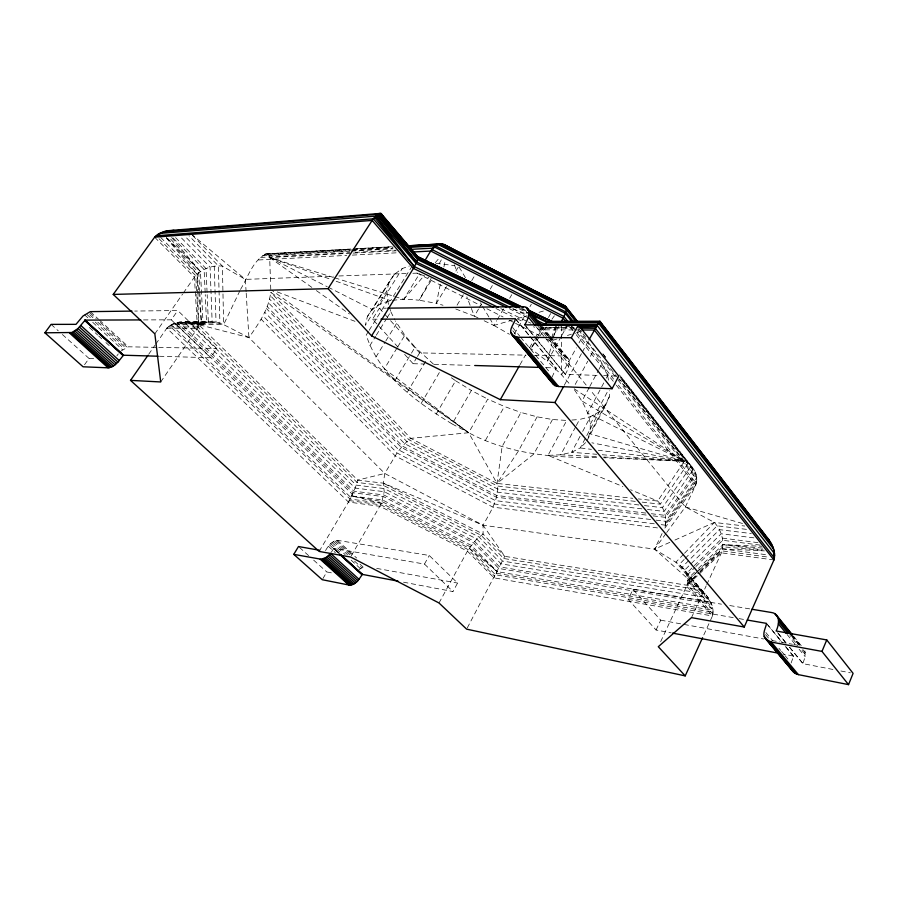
<?xml version="1.0" encoding="UTF-8"?>
<svg xmlns="http://www.w3.org/2000/svg" width="898" height="898" viewBox="0 0 898 898"><rect width="100%" height="100%" fill="white"/><g stroke="black" fill="none" stroke-linecap="round" stroke-linejoin="round"><path stroke-width="0.67" stroke-dasharray="4.49 3.37" d="M561.598 326.445L561.587 374.792L570.533 385.051M155.792 344.08L166.848 328.197C175.031 319.8 188.558 320.9 198.694 324.616L357.718 480.116L383.3 483.158L483.057 525.229L654.575 549.161L679.326 564.382L705.121 593.881C710.374 599.752 714.673 607.924 712.44 615.983L703.168 636.368M666.731 532.492L685.365 506.932L695.759 485.144C699.419 475.704 693.2 465.13 684.377 461.235L573.227 388.138C583.15 402.113 595.509 420.702 587.921 438.303M661.22 524.657L665.396 525.173L696.657 481.508L695.759 485.144L664.385 528.765C667.854 519.235 664.565 508.212 657.695 501.039L630.598 489.758M587.09 440.503L605.634 405.279L609.248 396.938L609.686 390.731M534.456 355.339L562.462 355.934C573.418 355.978 568.378 369.796 565.257 374.32L598.169 375.42M546.096 367.596L556.176 368.034L551.821 377.676M665.396 525.173L665.8 521.334L696.769 477.815L618.666 378.922M660.659 641.643L686.678 586.035C689.024 579.491 686.97 572.026 682.278 567.053L719.41 529.64L751.334 533.558M239.923 290.694L223.636 324.638L216.036 322.079L188.782 322.101L356.248 485.133L384.254 488.568L478.971 536.959L502.51 561.037L705.121 593.881L696.927 586.821L504.743 556.333L483.057 525.229L384.771 473.471L248.937 337.592L223.636 324.638L198.694 324.616L248.937 337.592C258.433 323.897 268.895 309.417 270.691 292.288L468.677 432.724C508.358 454.107 553.83 457.969 598.113 457.531M467.286 627.927L504.743 556.333L483.102 534.086L483.057 525.229C489.938 512.59 499.759 498.727 496.998 483.427L502.128 446.474L520.963 412.451L537.116 416.84L552.506 419.534L566.761 420.432L548.016 455.376L622.853 486.536M618.071 380.079L696.814 479.655L696.309 483.349L617.083 383.468M804.934 650.893L805.18 656.685L802.834 663.633L834.141 669.695M791.149 662.96L793.585 656.112L783.741 654.171M351.298 555.817L381.504 503.262L384.221 491.689L383.3 483.158L384.771 473.471L397.039 452.962L402.383 446.07L408.871 439.717L410.779 438.347L468.677 432.724L487.749 399.116L504.395 406.491L520.963 412.451M694.491 572.194L687.632 578.84L712.799 608.272L497.2 571.633L469.183 548.207L381.504 503.262L350.097 499.064L169.621 325.761L166.848 328.197L348.469 502.038L380.09 506.349L467.364 551.125L493.967 577.841L712.44 615.983L713.046 610.292L687.677 580.658L695.703 572.913M440.278 284.464L436.372 303.344L443.017 305.253M443.904 266.942L445.296 260.196M389.193 281.792L367.361 316.668L365.363 325.256L386.948 290.705L389.193 281.792L394.312 274.317L402.282 268.547L409.409 265.988M556.401 326.097L547.387 361.423L561.587 374.792L576.336 347.807M555.536 326.243L550.429 341.128L546.691 339.219M319.149 551.428L349.288 500.579L355.159 488.063L357.718 480.116L384.771 473.471M691.494 617.633L706.165 585.866M706.76 584.598L721.431 552.831C725.056 542.426 721.7 530.392 714.348 522.423L685.365 506.932L590.109 389.889M348.469 502.038L353.183 492.755L177.086 322.562L216.036 322.079L214.24 266.235L185.257 236.589M656.079 630.003L660.726 620.181L632.989 589.425L628.14 599.381L656.079 630.003L671.176 632.865M240.518 289.437C247.713 277.785 253.281 259.028 266.874 253.775L350.826 249.027M662.073 533.569L654.575 549.161L696.927 586.821M381.504 503.262L351.69 495.932L382.66 500.006L471.214 545.355L497.2 571.633L493.967 577.841M609.248 396.938L589.874 433.745L684.377 461.235L657.695 501.039L638.298 498.918M590.334 424.159L607.991 390.731M605.634 405.279L599.292 411.868L580.276 447.934L571.611 452.3L560.745 454.781L548.016 455.376M603.748 382.975L587.719 413.17L684.377 461.235L619.53 379.102M606.318 378.137L607.598 375.723C601.323 358.931 590.255 344.327 577.414 331.968M580.074 436.305L571.611 452.3L596.676 454.287M582.679 431.388L590.502 416.627L599.292 411.868M575.652 426.786L560.745 454.781L598.259 456.745M576.303 425.562L579.547 419.478L590.502 416.627M589.144 387.678L581.994 401.058L684.377 461.235L603.669 457.767M589.795 386.466L598.259 370.649M598.91 369.437L602.154 363.353M552.506 419.534L533.771 454.13L496.998 483.427L410.779 438.347L270.691 292.288M575.203 384.467L587.752 361.243M590.39 356.36L593.69 350.242M403.539 582.196L452.962 591.546L457.576 583.06L429.255 555.48L337.525 540.327C331.643 540.966 327.849 546.354 325.244 551.103M564.258 385.298L581.635 353.363M582.297 352.139L588.313 341.083M537.116 416.84L518.359 451.122L496.998 483.427L632.764 498.311M579.019 342.901L582.375 336.761M439.01 602.985L468.24 549.666L476.737 538.991L483.102 534.086L383.3 483.158M431.13 278.38L419.13 300.213C401.17 298.462 377.115 298.361 367.361 316.668M439.133 263.832L441.805 258.983M561.239 336.424L547.387 361.423L527.654 346.179M561.901 335.235L567.839 324.526M553.101 336.312L550.429 341.128L556.973 338.961M553.774 335.1L558.455 326.67M331.328 552.203L333.753 548.442L338.95 553.033L333.944 548.375L424.473 564.067L429.255 555.48M485.459 440.289L504.395 406.491M537.722 336.559L531.032 348.458L539.081 337.21M538.385 335.369L543.077 327.04M548.431 317.522L551.776 311.572M520.009 364.723L525.442 355.092M529.517 347.863L534.265 339.433M534.95 338.22L543.234 325.199M514.374 333.955L526.576 312.583M529.966 306.645L531.313 304.276M368.416 331.497L366.216 335.044C379.259 375.936 417.2 402.439 452.132 423.957L471.371 390.484L487.749 399.116M484.134 320.777L493.911 325.435L496.661 320.709M497.346 319.52L503.52 308.878M509.694 298.237L511.748 294.69M436.17 414.158L455.6 380.763L450.291 376.98M322.91 578.604L326.816 571.959L332.125 572.98M421.095 403.528L440.75 370.167M478.511 309.069L474.357 316.13L454.972 308.688M479.206 307.891L481.283 304.366M490.274 289.077L492.351 285.553M407.232 392.269L425.719 361.265M457.06 305.185L463.334 294.679M471.697 280.659L474.492 275.989M404.628 354.384L413.125 363.701L416.728 357.685M417.447 356.484L419.613 352.88L526.048 355.159M394.884 380.617L410.734 354.328M411.464 353.139L415.056 347.156L404.807 335.223L395.479 321.024M446.497 286.608L436.372 303.344L419.13 300.213L431.444 280.075M455.892 271.061L458.777 266.279M397.051 347.964L384.355 368.809L468.677 432.724L496.998 483.427M397.758 346.808L404.807 335.223M375.903 357.101L385.197 341.958M385.916 340.802L396.647 323.336M334.718 277.83L403.741 299.348L419.658 273.542M369.785 345.752L375.589 336.38M376.307 335.201L386.466 318.801M387.195 317.623L390.821 311.763L390.08 309.327M412.249 265.875L390.619 300.695L332.776 280.064M398.016 347.144L372.524 319.194L379.349 308.25L386.365 308.171M369.157 330.318L387.532 300.796L386.948 290.705M394.312 274.317L372.266 309.552L328.477 287.36M380.056 304.153L402.282 268.547M159.462 356.259L210.626 357.763L216.811 348.547L177.759 310.517L134.722 311.067M160.731 381.953L197.47 328.331L201.522 324.784L206.529 322.539L205.249 294.623M143.534 319.913L171.293 319.823L177.759 310.517M154.838 333.843L182.552 294.14M183.338 293.006L194.428 277.123C201.141 269.131 212.051 264.955 222.39 266.122L245.345 279.379L333.293 276.18M148.686 354.283L155.006 345.214M84.558 364.7L89.025 358.437L94.604 358.628M539.878 336.088L546.321 327.085M551.944 319.217L554.369 315.838M665.665 523.276L696.814 479.655M116.83 355.922L118.278 353.913M665.923 533.603L654.575 549.161L669.841 542.336M403.741 299.348L423.53 276.326M435.216 262.721L439.717 257.479M683.58 554.223L675.891 562.17L711.631 604.118L498.828 568.456L473.369 542.639L383.525 496.65L353.183 492.755M684.545 553.224L714.348 522.423L744.756 526.037M684.175 559.443L679.326 564.382L701.293 590.154L503.733 558.5L481.115 535.309L383.951 485.683L357.112 482.451L193.766 323.056L219.898 323.044L218.382 265.887L189.007 235.759M685.14 558.455L717.12 525.824L747.158 529.438M585.575 442.613L580.276 447.934L591.389 449.359M469.183 548.207L495.573 574.787L713.068 612.268L712.866 614.165L687.195 584.272L698.958 572.464M699.935 571.487L722.486 548.869L764.4 550.901M686.981 575.236L694.917 567.469M695.905 566.492L722.688 540.282L760.258 545.12M698.408 568.389L722.912 544.648L761.695 546.265M696.702 571.947L722.778 546.781L764.456 550.508M687.195 584.272L699.138 572.823M700.137 571.869L722.037 550.889L768.868 557.209M687.677 580.658L697.914 571.308M698.936 570.376L722.486 548.869L767.711 554.919M121.05 351.017L128.324 346.796L157.352 347.38M333.618 548.532L338.748 553.123M358.953 569.601L364.42 566.582M674.926 540.057L714.348 522.423M171.63 237.487L200.445 271.656L203.105 323.875L175.009 323.134L168.151 326.917L198.694 327.007L197.19 274.227L166.13 237.701M567.446 335.482L571.375 334.179M576.617 332.44L580.546 331.137M489.657 318.296L493.911 325.435L512.5 320.025M517.809 318.476L527.092 315.77M539.047 312.291L544.356 310.742M571.88 420.051L579.547 419.478M356.427 248.712L391.405 246.737M265.337 253.932L351.657 249.049M353.049 248.971L392.033 246.77M264.483 254.269L351.309 249.386M352.701 249.307L393.313 247.029M266.874 253.775L268.12 254.358L392.381 247.399M262.631 255.503L350.512 250.643M351.915 250.564L392.37 248.331M268.12 254.358L269.074 255.638L349.906 251.193M351.298 251.114L393.111 248.825M260.622 257.423L349.659 252.63M355.226 252.338L395.569 250.16M269.074 255.638L269.681 257.569L351.791 253.18M353.183 253.113L396.321 250.811M258.534 259.982L346.751 255.402M352.353 255.111L397.163 252.787M569.635 326.648L540.854 328.084L538.351 326.872M338.872 275.978L407.277 273.486M412.867 273.284L417.054 273.127L428.84 277.538M574.08 327.242L540.854 328.084L574.372 328.197M372.524 319.194L379.528 319.183M173.067 323.864L203.105 323.875L177.086 322.562M199.783 292.007L201.522 324.784L171.271 324.739L350.905 497.514L352.454 494.349L175.009 323.134M166.848 328.197L197.47 328.331L194.428 277.123L154.636 237.184M573.317 329.936L539.698 329.791L533.457 326.749M574.72 329.948L578.918 329.959M158.744 347.403L216.811 348.547M413.125 363.701L424.316 364.027M434.116 364.319L473.313 365.464M435.979 263.316L454.815 265.64M603.658 375.6L618.744 376.105M603.804 457.037L684.377 461.235L591.894 442.804M602.244 454.736L684.377 461.235L598.326 450.246M762.638 548.106L722.912 544.648L763.098 549.913M635.256 501.365L497.402 486.02L408.871 439.717L270.253 295.509M642.216 502.139L660.322 504.16L688.003 463.379L619.699 376.711M638.916 504.979L497.503 488.95L406.794 441.49L269.501 299.045M644.461 505.608L662.488 507.651L691.123 466.006L619.384 374.893M641.902 508.852L497.29 492.149L404.616 443.634L268.457 302.772M647.469 509.503L664.15 511.422L693.638 469.037L619.384 374.735M645.763 513.072L496.774 495.505L402.383 446.07L267.155 306.6M651.331 513.723L665.261 515.373L695.456 472.393L620.002 376.621M646.178 515.048L496.403 497.223L401.271 447.372L266.403 308.519M653.104 515.879L665.586 517.36L696.085 474.166L619.889 377.508M650.567 519.482L495.471 500.635L399.094 450.123L264.775 312.279M656.101 520.155L665.8 521.334M654.26 523.792L494.282 503.98L397.039 452.962L262.991 315.871M753.893 537.857L721.173 533.771L684.658 570.118L708.298 597.877L501.129 563.854L476.737 538.991L384.221 491.689L355.159 488.063L183.899 321.798L212.141 321.765L210.087 267.144L180.779 237.263M657.471 527.901L492.89 507.134L395.154 455.836L261.105 319.172M758.002 542.639L722.34 538.093L686.386 573.474L710.722 602.019L499.614 566.885L474.481 541.359L383.839 494.978L353.879 491.161L179.263 322.146L208.358 322.113L207.169 294.667M349.288 500.579L380.831 504.833L468.24 549.666L494.764 576.336M773.93 559.982L721.431 552.831L686.678 586.035L712.44 615.983M632.989 589.425L721.464 604.174M729.76 605.555L750.504 609.012M496.392 573.216L713.046 610.292M628.14 599.381L733.587 617.667M739.065 618.621L745.912 619.811M376.677 568.4L457.576 583.06M660.726 620.181L682.682 624.189M684.052 624.447L763.626 638.983M771.853 640.487L780.081 641.991M781.462 642.238L792.429 644.248M793.81 644.495L797.918 645.247L789.959 635.616M351.69 495.932L382.121 501.645L470.17 546.77L497.2 571.633M840.91 670.997L850.395 672.827M685.365 506.932L742.523 523.489M270.781 289.47L269.681 257.569L333.394 277.426M311.831 287.382L269.681 257.569L331.463 279.604M512.713 308.856L527.126 314.233M277.269 291.929L355.002 321.327M478.028 317.87L474.357 316.13L466.848 296.868M522.064 308.564L525.824 310.394M520.548 308.407L526.8 311.449M519.291 308.923L528.069 313.178M513.162 308.845L526.924 315.524M509.256 308.699L526.879 317.252M500.803 308.62L527.081 321.394M528.338 322L530.841 323.224M495.943 308.519L512.197 316.422M517.203 318.846L523.444 321.888M269.681 257.569L327.231 286.72M417.054 273.127L480.621 305.545M486.851 308.721L503.06 316.983M509.289 320.159L514.273 322.696M515.519 323.336L539.204 335.414M452.132 423.957L468.677 432.724L271.914 290.29M493.911 325.435L509.435 334.292M455.6 380.763L471.371 390.484M316.388 290.604L349.423 313.974M433.42 364.094L415.056 347.156M51.096 324.38L58.269 330.823M62.366 334.505L89.025 358.437M299.505 547.443L308.609 555.615M313.671 560.15L326.816 571.959M329.443 544.873L338.625 553.235M89.407 327.467L97.657 335.021M98.69 335.975L101.777 338.804M105.908 342.576L110.027 346.359M328.32 546.231L335.392 552.708M84.502 314.749L88.621 318.532M92.73 322.315L122.555 349.76M332.036 542.549L345.146 554.616M351.197 560.184L360.278 568.535M330.689 543.638L341.79 553.83M89.62 314.626L93.729 318.42M97.837 322.214L125.574 347.818M334.842 540.978L350.961 555.851M360.019 564.225L363.05 567.008M87.072 314.581L91.192 318.363M95.3 322.158L124.081 348.682M333.427 541.651L347.537 554.661M354.598 561.16L361.647 567.671M90.305 311.64L98.533 319.239M99.555 320.193L128.324 346.796M337.525 540.327L356.652 558.028M90.025 312.998L96.187 318.7M100.295 322.494L127.011 347.178M336.211 540.529L353.341 556.345M571.465 326.21L576.426 331.014M171.293 319.823L210.626 357.763M424.473 564.067L452.962 591.546M159.013 238.711L195.742 275.641L198.694 327.007M160.742 237.51L197.19 274.227L198.593 290.626M167.499 238.352L200.445 271.656L169.509 237.835M175.581 237.622L206.046 268.581L207.112 293.287M173.033 237.97L204.104 269.49L205.193 293.231M166.321 237.532L198.761 272.902L199.704 290.649M379.349 308.25L389.653 319.666M390.585 320.709L419.613 352.88M512.803 330.767L517.237 336.099M765.545 634.572L769.036 638.759M512.612 327.534L519.695 336.065M520.582 337.132L550.687 373.388M765.871 632.529L772.852 640.925M778.948 648.277L780.688 650.365M781.563 651.42L784.179 654.563M785.043 655.619L788.534 659.817M515.497 318.768L556.221 368.202M766.454 623.369L782.405 642.586M785.537 646.526L793.697 656.449M515.677 319.261L528.888 335.28M529.764 336.346L556.176 368.393M767.678 624.873L781.541 641.812M785.896 646.975L793.686 656.539M526.105 326.502L533.165 335.1M536.701 339.399L564.954 373.793M778.386 633.595L786.188 643.091M789.656 647.312L802.655 663.139M524.309 324.459L533.457 335.616M534.007 336.38L565.257 374.32M777.5 632.641L786.536 643.653M789.634 647.413L803.003 663.701M536.185 326.793L544.963 337.558M545.838 338.636L568.67 366.631M787.063 634.459L794.831 643.989M799.141 649.276L805.18 656.685M541.269 326.176L549.138 335.863M549.587 336.368L569.253 360.626M792.025 634.998L800.657 645.583M540.035 326.12L547.881 335.785M548.745 336.851L564.449 356.169M791.217 635.2L799.815 645.785M540.596 326.917L547.589 335.538M548.465 336.615L569.478 362.455M791.609 635.773L799.366 645.303M802.801 649.546L805.394 652.723M525.835 310.933L527.586 313.076M538.598 326.782L589.234 388.812M802.026 650.433L805.472 654.676M542.257 326.558L549.385 335.369M550.261 336.436L568.602 359.043M793.506 636.143L801.24 645.684M571.813 326.389L573.553 328.589M577.044 332.978L613.603 379.068M570.118 327.018L575.349 333.607M576.224 334.707L615.489 384.12M616.365 385.22L695.759 485.144M578.739 328.376L582.207 332.776M583.083 333.876L585.687 337.177M605.645 362.444L617.79 377.822M578.256 329.746L617.195 378.99M602.973 353.902L605.566 357.191M602.962 354.036L605.555 357.337M459.159 267.11L465.546 277.819M480.441 302.817L481.856 305.197M482.563 306.386L488.95 317.106M390.821 311.763L394.896 319.868M454.321 264.753L457.329 272.464M387.532 300.796L388.621 304.456M607.598 375.723L608.9 381.998M198.716 291.985L201.522 324.784M246.119 291.85L245.345 279.379L190.657 233.502L222.39 266.122L223.636 324.638M246.198 293.242L248.937 337.592"/><path stroke-width="1.35" d="M538.205 322.752L543.234 325.199L546.871 322.303L550.362 321.304L599.909 321.237L768.89 539.732C772.976 545.513 775.85 552.865 773.93 559.982L744.229 627.006L691.494 617.633L658.29 646.706L685.208 675.88L702.595 637.647M602.569 324.975L599.909 321.237L598.416 323.056L773.605 549.06L774.379 557.961L595.318 328.264L579.951 328.208M380.932 319.172L515.396 318.756C515.048 323.089 507.269 330.296 512.477 335.437L554.863 385.579L558.59 386.522L612.088 388.744L618.744 376.105L578.391 324.919L524.623 324.863C527.777 320.631 533.479 306.42 522.344 306.645L387.768 308.16M747.282 620.047L766.454 623.369C766.151 627.747 760.887 635.021 766.196 639.466L794.764 673.163L798.389 674.634L848.531 684.624L853.1 673.354L826.755 639.937L776.13 630.991C778.925 625.524 781.035 613.581 771.236 612.47L751.884 609.248M848.531 684.624L821.973 651.398L826.755 639.937M371.592 335.874L413.428 268.39L416.773 262.059L418.109 257.176L380.797 213.376L168.701 230.64L163.885 231.695L157.779 234.535L154.636 237.184L113.227 294.421L328.039 288.651L371.592 335.874L500.309 399.655L554.908 402.495L563.585 386.533M588.987 339.848L598.416 323.056L595.318 328.264M512.477 335.437L517.574 337.244L571.341 337.738L578.391 324.919M561.127 321.854C563.461 317.252 567.143 312.145 565.852 306.746L444.039 244.503L441.782 243.886L408.197 245.794M500.309 399.655L519.325 365.924M319.643 550.272L298.495 546.534L293.781 554.358L322.259 579.715L348.761 584.991C355.417 585.765 359.279 578.828 362.354 574.394L398.05 581.152M424.99 260.353C429.143 254.291 432.915 244.099 441.782 243.886L565.852 306.746L577.942 322.09L564.932 305.747L534.77 290.851M328.039 288.651L372.165 220.425L376.644 215.116L380.797 213.376L418.109 257.176L520.133 306.645M772.774 546.725L598.944 322.27L597.776 324.055L544.446 324.032L535.691 319.778M685.208 675.88L466.634 629.15L439.01 602.985L350.602 557.018L319.149 551.428L130.524 380.382L147.901 355.417M131.95 311.101L90.305 311.64L82.975 316.04L75.993 324.346L51.096 324.38L44.9 332.81L83.076 366.788L108.086 367.821C115.27 367.17 119.367 360.031 123.497 355.215L158.07 356.225M44.9 332.81L71.975 332.507L78.025 328.522L85.175 320.103L140.762 319.924M413.967 251.923L430.771 251.047L435.62 245.94L565.718 311.898L573.53 321.787M293.781 554.358L321.372 559.286L326.861 557.086L330.61 553.381L359.054 579.345M173.943 230.292L163.885 231.695L156.106 235.792L373.355 218.809L379.371 213.387L417.974 258.658L519.302 307.801M157.779 234.535L161.685 232.481M163.885 231.695L377.631 214.319L416.773 262.059L510.659 307.632M159.653 233.424L375.6 216.137L416.111 263.462L506.741 307.475M154.636 237.184L372.165 220.425L413.428 268.39L493.44 307.296M408.736 245.828L439.369 244.099L566.223 308.373L576.628 321.585M408.713 246.164L438.123 244.503L566.2 309.417L575.719 321.495M407.737 246.535L411.924 246.299M424.485 245.603L427.28 245.446M439.852 244.739L444.039 244.503L468.554 257.299M409.106 247.399L435.62 245.94M410.88 249.341L433.139 248.14M579.232 326.165L597.047 325.267L774.503 553.639M578.233 327.13L596.227 326.67M528.944 310.921L552.483 321.709L599.999 321.664M598.944 322.27L546.871 322.303L530.572 314.401M543.234 325.199L597.047 325.267M581.724 329.97L594.33 330.026L773.93 559.982M474.705 365.508L540.495 367.428M130.524 380.382L160.731 381.953L154.838 333.843L113.227 294.421M396.018 231.886L416.773 256.244L523.512 307.666M766.196 639.466L771.303 642.092L821.973 651.398M672.557 633.124L778.24 653.138M527.294 309.496L552.483 321.709M416.773 256.244L428.133 261.756M430.658 262.979L520.279 306.431M527.856 310.102L551.843 321.731M530.55 313.267L548.072 321.753L599.381 321.709L771.708 544.379M516.777 307.711L417.705 259.645L378.541 213.735L416.773 262.059L376.644 215.116M498.3 307.408L414.438 266.639L373.355 218.809M471.046 258.568L532.267 289.583M430.771 251.047L563.136 318.24L565.751 321.529M73.412 331.845L111.969 366.743M324.043 558.668L352.611 584.508M71.975 332.507L110.544 367.372M322.674 559.106L351.241 584.924M70.673 332.911L109.242 367.731M321.372 559.286L349.939 585.092M69.539 333.035L108.086 367.821M320.193 559.207L348.761 584.991M76.476 329.824L115.011 364.79M326.861 557.086L355.395 582.982M74.927 330.935L113.474 365.879M325.458 557.984L354.003 583.857M79.507 327.085L117.975 362.119M329.476 554.751L357.954 580.692M78.025 328.522L116.527 363.533M328.219 555.997L356.719 581.915M80.899 325.559L119.311 360.614M84.693 320.451L123.026 355.485M339.579 554.234L361.916 574.608M85.175 320.103L123.497 355.215M341.038 554.885L362.354 574.394L340.836 554.942M84.973 320.193L123.385 355.238M84.827 320.305L123.172 355.361M339.691 554.111L362.04 574.495M762.582 532.761L768.89 539.732M554.908 402.495L744.229 627.006M513.847 336.413L554.863 385.579M767.644 640.656L794.764 673.163M511.49 334.135L553.46 384.557M765.062 637.995L793.304 671.951M517.574 337.244L558.59 386.522M771.303 642.092L798.389 674.634M515.564 337.019L556.592 386.241M769.361 641.542L796.47 674.061M510.906 332.529L541.146 368.775M542.92 370.908L545.591 374.107M547.365 376.24L550.036 379.439M764.265 636.312L785.245 661.467M786.985 663.555L789.611 666.698M528.282 317.095L535.298 325.716M778.431 623.885L786.199 633.404M526.037 307.363L540.865 325.626M774.862 613.817L791.194 633.932M529.214 312.919L539.72 325.839M778.701 619.878L790.756 634.706M528.956 314.94L537.722 325.705M778.757 621.843L788.242 633.494M527.418 308.283L541.528 325.682M776.31 614.962L792.07 634.392M374.5 217.372L414.438 266.639L375.6 216.137M571.341 337.738L612.088 388.744M568.333 322L563.978 316.511L431.938 249.509L434.363 246.95L565.28 313.335L572.194 322.09M604.275 327.198L639.376 372.569M641.093 374.78L765.219 535.253M791.363 668.797L792.159 670.48M381.841 214.252L382.481 216.003M774.177 551.372L774.57 555.84"/></g></svg>
